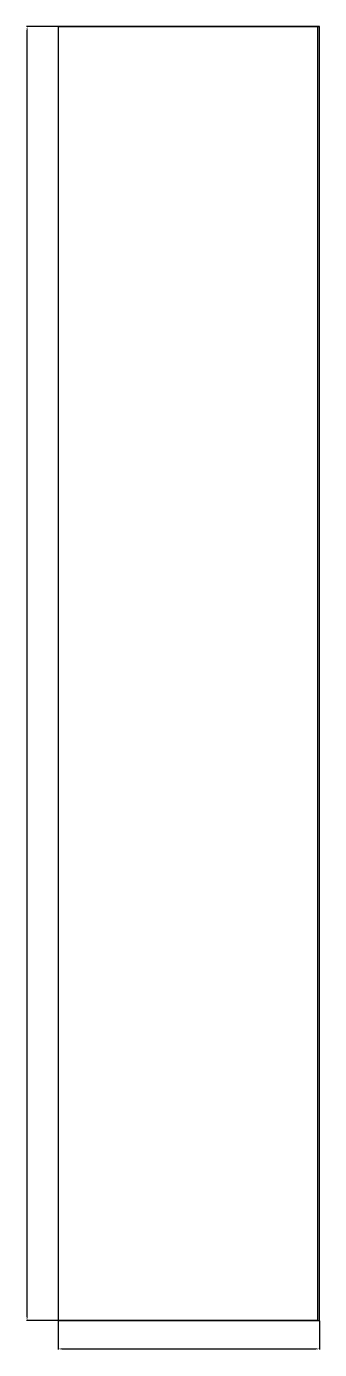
# Model space of a CAD drawing. Header units: millimetres. Extents: x -61 to 13940, y -87340 to 371.
# Drawn here: x 3039 to 3605, y -82132 to -79576 of the extents above; entities that cross this region are included whole.
import ezdxf

# ---------------------------------------------------------------- set-up
doc = ezdxf.new("R2010")
doc.units = ezdxf.units.MM
doc.layers.add('R18_COTAS_P', color=1, linetype='Continuous')
doc.layers.add('R18_PIEZAS_P', color=3, linetype='Continuous')
doc.dimstyles.get("Standard").update_dxf_attribs({"dimtxt": 2.5, "dimasz": 2.5, "dimexe": 1.25, "dimexo": 0.625, "dimtad": 1, "dimcen": 2.5, "dimazin": 3, "dimtfac": 1, "dimtmove": 0, "dimatfit": 3, "dimarcsym": 0})

# ---------------------------------------------------------------- blocks, each defined once
blk = doc.blocks.new('*D365')
at = {"layer": 'Defpoints', "color": 0, "transparency": 16777216}
for p in [(3100, -82076), (3605, -82076), (3605, -82131)]:
    blk.add_point(p, dxfattribs=at)
at = {"layer": 'R18_COTAS_P', "color": 0, "lineweight": -2, "transparency": 16777216}
for p, q in [((3100, -82076.6), (3100, -82132.2)), ((3605, -82076.6), (3605, -82132.2)), ((3107, -82131), (3598, -82131))]:
    blk.add_line(p, q, dxfattribs=at)
at = {"layer": 'R18_COTAS_P', "color": 0, "transparency": 16777216}
for points in [[(3107, -82129.8), (3107, -82132.1), (3100, -82131)], [(3598, -82129.8), (3598, -82132.1), (3605, -82131)]]:
    blk.add_solid(points, dxfattribs=at)
blk = doc.blocks.new('*D366')
at = {"layer": 'Defpoints', "color": 0, "transparency": 16777216}
for p in [(3040, -79576), (3100, -79576), (3100, -82076)]:
    blk.add_point(p, dxfattribs=at)
at = {"layer": 'R18_COTAS_P', "color": 0, "lineweight": -2, "transparency": 16777216}
for p, q in [((3099.4, -79576), (3038.8, -79576)), ((3040, -82069), (3040, -79583)), ((3099.4, -82076), (3038.8, -82076))]:
    blk.add_line(p, q, dxfattribs=at)
at = {"layer": 'R18_COTAS_P', "color": 0, "transparency": 16777216}
for points in [[(3038.8, -79583), (3041.2, -79583), (3040, -79576)], [(3038.8, -82069), (3041.2, -82069), (3040, -82076)]]:
    blk.add_solid(points, dxfattribs=at)

msp = doc.modelspace()

# ---------------------------------------------------------------- linework, layer by layer
at = {"layer": 'R18_PIEZAS_P'}
for p, q in [((3605, -79575.957), (3100, -79575.957)), ((3100, -79575.957), (3100, -82075.957)), ((3100, -79575.957), (3600.757, -79575.957)), ((3600.757, -79575.957), (3600.757, -82075.957)), ((3600.757, -79575.957), (3605, -79575.957)), ((3605, -82075.957), (3605, -79575.957)), ((3100, -82075.957), (3605, -82075.957)), ((3600.757, -82075.957), (3100, -82075.957)), ((3600.757, -82075.957), (3605, -82075.957))]:
    msp.add_line(p, q, dxfattribs=at)

# ---------------------------------------------------------------- dimensions: what is measured, and where the dimension line sits
at = {"layer": 'R18_COTAS_P'}
dim = msp.add_linear_dim(base=(3040, -79575.957), p1=(3100, -82075.957), p2=(3100, -79575.957), angle=90, dimstyle='Standard', override={"dimtxt": 16, "dimasz": 7, "dimtad": 1, "dimdec": 2}, dxfattribs=at)
dim.commit()
dim.dimension.update_dxf_attribs({"geometry": '*D366', "text_midpoint": (3040, -80825.957)})
dim = msp.add_linear_dim(base=(3605, -82130.957), p1=(3100, -82075.957), p2=(3605, -82075.957), dimstyle='Standard', override={"dimtxt": 16, "dimasz": 7, "dimtad": 1, "dimdec": 2}, dxfattribs=at)
dim.commit()
dim.dimension.update_dxf_attribs({"geometry": '*D365', "text_midpoint": (3352.5, -82130.957)})

doc.saveas('drawing.dxf')
